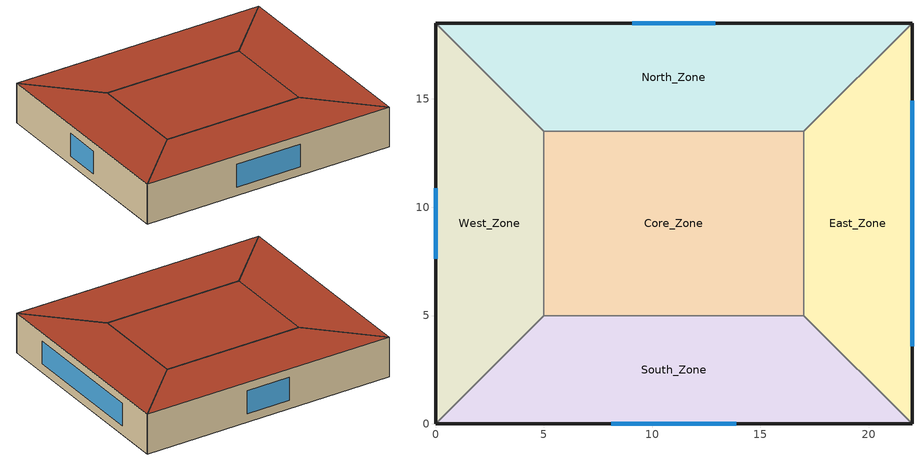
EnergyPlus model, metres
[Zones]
South_Zone
 floor ground (Slab_Cons): 5,5 17,5 22,0 0,0 z0
 wall outside (ExtWall_Cons): 0,0 22,0 z0:3.5
 wall to East_Zone (Partition_Cons): 22,0 17,5 z0:3.5
 wall to Core_Zone (Partition_Cons): 17,5 5,5 z0:3.5
 wall to West_Zone (Partition_Cons): 5,5 0,0 z0:3.5
 window (Win_Cons): 8.11,0 13.89,0 z0.75:2.75
 roof outside (Roof_Cons): 0,0 22,0 17,5 5,5 z3.5
East_Zone
 floor ground (Slab_Cons): 17,5 17,13.5 22,18.5 22,0 z0
 wall outside (ExtWall_Cons): 22,0 22,18.5 z0:3.5
 wall to North_Zone (Partition_Cons): 22,18.5 17,13.5 z0:3.5
 wall to Core_Zone (Partition_Cons): 17,13.5 17,5 z0:3.5
 window (Win_Cons): 22,3.58 22,14.92 z0.75:2.75
 roof outside (Roof_Cons): 22,0 22,18.5 17,13.5 17,5 z3.5
North_Zone
 floor ground (Slab_Cons): 17,13.5 5,13.5 0,18.5 22,18.5 z0
 wall outside (ExtWall_Cons): 22,18.5 0,18.5 z0:3.5
 wall to West_Zone (Partition_Cons): 0,18.5 5,13.5 z0:3.5
 wall to Core_Zone (Partition_Cons): 5,13.5 17,13.5 z0:3.5
 window (Win_Cons): 12.93,18.5 9.07,18.5 z0.75:2.75
 roof outside (Roof_Cons): 22,18.5 0,18.5 5,13.5 17,13.5 z3.5
West_Zone
 floor ground (Slab_Cons): 5,13.5 5,5 0,0 0,18.5 z0
 wall outside (ExtWall_Cons): 0,18.5 0,0 z0:3.5
 wall to Core_Zone (Partition_Cons): 5,5 5,13.5 z0:3.5
 window (Win_Cons): 0,10.87 0,7.63 z0.75:2.75
 roof outside (Roof_Cons): 0,18.5 0,0 5,5 5,13.5 z3.5
Core_Zone
 floor ground (Slab_Cons): 5,13.5 17,13.5 17,5 5,5 z0
 roof outside (Roof_Cons): 5,5 17,5 17,13.5 5,13.5 z3.5
[Building]
Office_Chicago: 0, Suburbs, 0.04, 0.4, FullInteriorAndExterior, 25, 6
[Material]
Concrete200: MediumRough, 0.2032, 1.311, 2240, 836.8, 0.9, 0.7, 0.7
WallIns: MediumRough, 0.04399, 0.049, 265, 836.8, 0.9, 0.7, 0.7
Gypsum13: MediumRough, 0.0127, 0.16, 784.9, 830, 0.9, 0.7, 0.7
Membrane10: MediumRough, 0.0095, 0.16, 1121.3, 1460, 0.9, 0.7, 0.7
RoofIns: MediumRough, 0.1946, 0.049, 265, 836.8, 0.9, 0.7, 0.7
MetalDeck: MediumRough, 0.0015, 45.006, 7680, 418.4, 0.9, 0.7, 0.7
Concrete100: MediumRough, 0.1016, 1.311, 2240, 836.8, 0.9, 0.7, 0.7
Carpet: MediumRough, 0.0127, 0.06, 288, 1380, 0.9, 0.7, 0.7
[Construction]
ExtWall_Cons: Concrete200, WallIns, Gypsum13
Roof_Cons: Membrane10, RoofIns, MetalDeck
Slab_Cons: Concrete100, Carpet
Partition_Cons: Gypsum13, Gypsum13
Win_Cons: Glazing
[WindowMaterial:SimpleGlazingSystem]
Glazing: 1.5, 0.24, 0.34
[Zone]
South_Zone; East_Zone; North_Zone; West_Zone; Core_Zone: 0, 0, 0, 0, 1, 1, autocalculate, autocalculate
[People]
South_People: South_Zone, OCC_SCH, Area/Person, , , 24, 0.3, autocalculate, ACTIVITY_SCH
East_People: East_Zone, OCC_SCH, Area/Person, , , 24, 0.3, autocalculate, ACTIVITY_SCH
North_People: North_Zone, OCC_SCH, Area/Person, , , 24, 0.3, autocalculate, ACTIVITY_SCH
West_People: West_Zone, OCC_SCH, Area/Person, , , 24, 0.3, autocalculate, ACTIVITY_SCH
Core_People: Core_Zone, OCC_SCH, Area/Person, , , 24, 0.3, autocalculate, ACTIVITY_SCH
[Lights]
South_Lights: South_Zone, LTG_SCH, Watts/Area, , 6.2, , 0, 0.7, 0.2, 1
East_Lights: East_Zone, LTG_SCH, Watts/Area, , 6.2, , 0, 0.7, 0.2, 1
North_Lights: North_Zone, LTG_SCH, Watts/Area, , 6.2, , 0, 0.7, 0.2, 1
West_Lights: West_Zone, LTG_SCH, Watts/Area, , 6.2, , 0, 0.7, 0.2, 1
Core_Lights: Core_Zone, LTG_SCH, Watts/Area, , 6.2, , 0, 0.7, 0.2, 1
[ElectricEquipment]
South_Equip: South_Zone, EQP_SCH, Watts/Area, , 11.6, , 0, 0.5, 0
East_Equip: East_Zone, EQP_SCH, Watts/Area, , 11.6, , 0, 0.5, 0
North_Equip: North_Zone, EQP_SCH, Watts/Area, , 11.6, , 0, 0.5, 0
West_Equip: West_Zone, EQP_SCH, Watts/Area, , 11.6, , 0, 0.5, 0
Core_Equip: Core_Zone, EQP_SCH, Watts/Area, , 11.6, , 0, 0.5, 0
[ZoneInfiltration:DesignFlowRate]
South_Infil: South_Zone, ALWAYS_ON, AirChanges/Hour, , , , 0.15, 1, 0, 0, 0
East_Infil: East_Zone, ALWAYS_ON, AirChanges/Hour, , , , 0.15, 1, 0, 0, 0
North_Infil: North_Zone, ALWAYS_ON, AirChanges/Hour, , , , 0.15, 1, 0, 0, 0
West_Infil: West_Zone, ALWAYS_ON, AirChanges/Hour, , , , 0.15, 1, 0, 0, 0
Core_Infil: Core_Zone, ALWAYS_ON, AirChanges/Hour, , , , 0.15, 1, 0, 0, 0
[HVACTemplate:Thermostat]
Tstat: HTGSETP_SCH, , CLGSETP_SCH
[HVACTemplate:Zone:IdealLoadsAirSystem]
South_Zone; East_Zone; North_Zone; West_Zone; Core_Zone: Tstat
[Schedule:Compact]
ALWAYS_ON: Fraction, Through: 12/31, For: AllDays, Until: 24:00, 1
OCC_SCH: Fraction, Through: 12/31, For: Weekdays SummerDesignDay WinterDesignDay, Until: 08:00, 0, Until: 18:00, 1, Until: 24:00, 0, For: AllOtherDays, Until: 24:00, 0
LTG_SCH: Fraction, Through: 12/31, For: Weekdays SummerDesignDay WinterDesignDay, Until: 08:00, 0.05, Until: 18:00, 0.95, Until: 24:00, 0.05, For: AllOtherDays, Until: 24:00, 0.05
EQP_SCH: Fraction, Through: 12/31, For: Weekdays SummerDesignDay WinterDesignDay, Until: 08:00, 0.35, Until: 18:00, 0.95, Until: 24:00, 0.35, For: AllOtherDays, Until: 24:00, 0.35
HTGSETP_SCH: Temperature, Through: 12/31, For: Weekdays SummerDesignDay WinterDesignDay, Until: 08:00, 15.5, Until: 18:00, 21, Until: 24:00, 15.5, For: AllOtherDays, Until: 24:00, 15.5
CLGSETP_SCH: Temperature, Through: 12/31, For: Weekdays SummerDesignDay WinterDesignDay, Until: 08:00, 29, Until: 18:00, 23, Until: 24:00, 29, For: AllOtherDays, Until: 24:00, 29
ACTIVITY_SCH: Any, Through: 12/31, For: AllDays, Until: 24:00, 120
